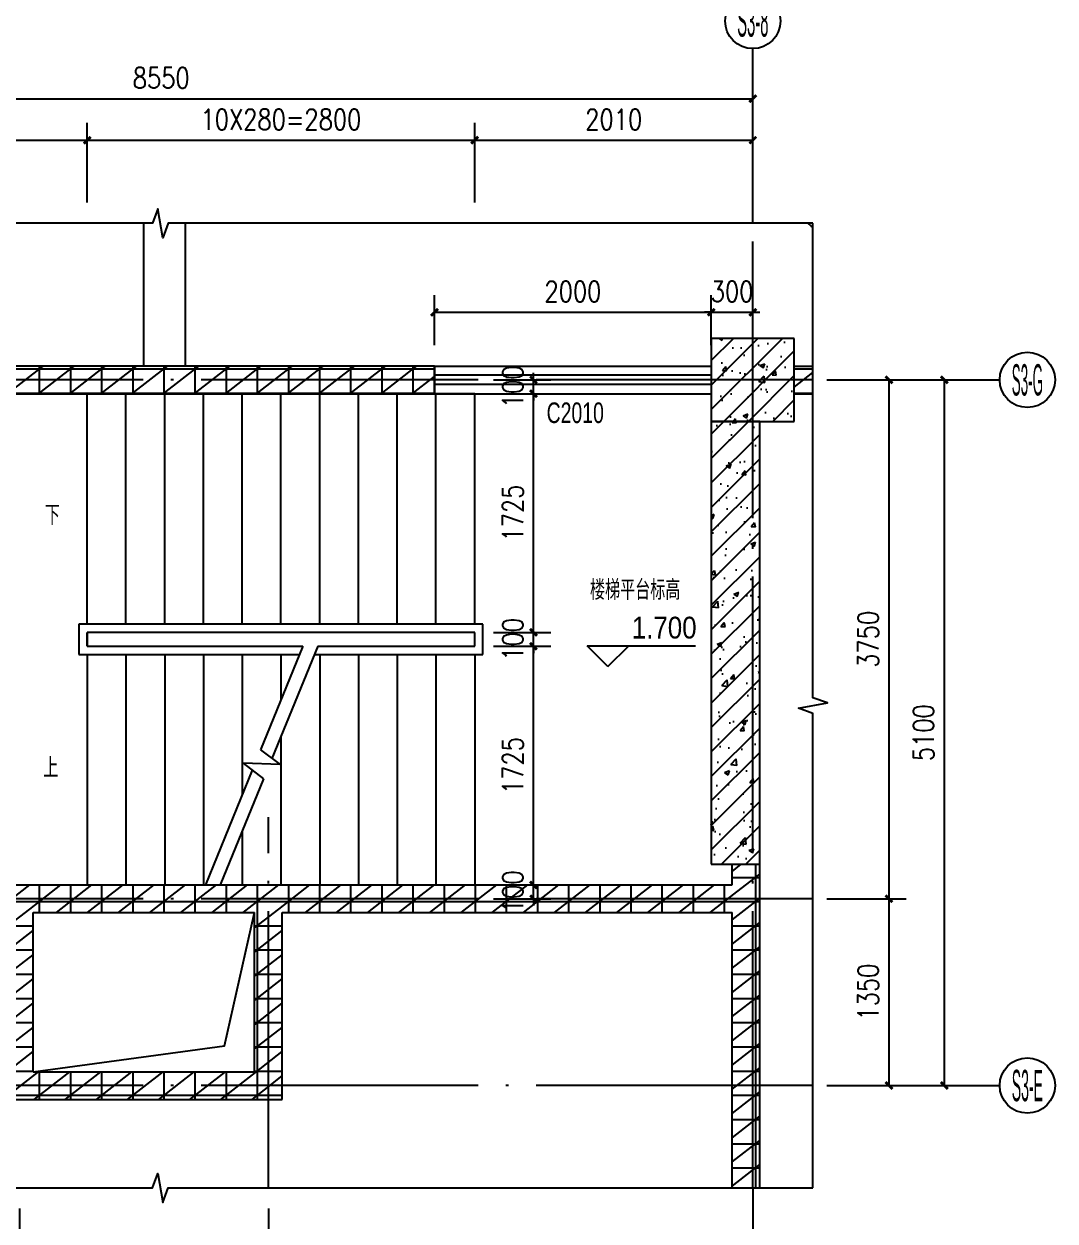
# Model space of a CAD drawing. Extents: x 718358 to 1668613, y -348838 to -159582.
# Drawn here: x 952287 to 959738, y -314509 to -305857 of the extents above; entities that cross this region are included whole.
import ezdxf
from ezdxf.enums import TextEntityAlignment as Align

# ---------------------------------------------------------------- set-up
doc = ezdxf.new("R2010")
doc.units = 0
doc.header["$LTSCALE"] = 1000
doc.linetypes.add('DASH', pattern=[0.35, 0.25, -0.1])
doc.linetypes.add('DOTE', pattern=[2.4200000000000004, 2, -0.2, 0.02, -0.2])
for name, color, linetype in [('建-可见线', 7, 'Continuous'), ('建-墙体', 2, 'Continuous'), ('建-尺寸', 73, 'Continuous'), ('建-影线', 8, 'Continuous'), ('建-房间名', 7, 'Continuous'), ('建-柱子', 6, 'Continuous'), ('建-标高', 3, 'Continuous'), ('建-楼梯', 4, 'Continuous'), ('建-符号', 3, 'Continuous'), ('建-符号说明', 7, 'Continuous'), ('建-轴标', 3, 'Continuous'), ('建-轴网', 14, 'DOTE'), ('建-门窗', 4, 'Continuous'), ('建-门窗-编号', 7, 'Continuous')]:
    doc.layers.add(name, color=color, linetype=linetype)
doc.styles.add('_TCH_AXIS', font='gt宽度调整.shx', dxfattribs={"bigfont": 'gt国标汉字.shx'})
doc.styles.add('_TCH_DIM', font='gt单线西文.shx', dxfattribs={"width": 0.8, "bigfont": 'gt单线中文.shx'})
doc.styles.add('_TCH_SPACE', font='gt单线西文.shx', dxfattribs={"width": 0.8, "height": 5, "bigfont": 'gt单线中文.shx'})
doc.styles.add('_TCH_WINDOW', font='gt单线西文.shx', dxfattribs={"height": 3.5, "bigfont": 'gt单线中文.shx'})
doc.styles.add('DIM_FONT', font='SIMPLEX.shx', dxfattribs={"width": 0.8, "bigfont": 'GBCBIG.shx'})
doc.dimstyles.new('DIMN50', dxfattribs={"dimscale": 0.5, "dimtxt": 300, "dimasz": 100, "dimexe": 250, "dimexo": 300, "dimgap": 150, "dimtad": 1, "dimdec": 0, "dimzin": 0, "dimdsep": 46, "dimtxsty": 'DIM_FONT', "dimblk": 'ARCHTICK', "dimcen": 0.09, "dimdle": 1, "dimclrt": 7, "dimazin": 2, "dimtfac": 1, "dimtdec": 0, "dimtix": 1, "dimtmove": 2, "dimatfit": 3, "dimldrblk": 'ARCHTICK', "dimfxl": 1, "dimtolj": 1, "dimtzin": 0, "dimarcsym": 0})
pattern_1 = [(45, (0, 0), (-88.38834764831843, 88.38834764831844), []), (49.99999999999999, (0, 0), (358.6300913003767, -31.37606749129755), [37.5, -412.5]), (355, (0, 0), (-69.3756668065, 376.0960668500059), [30, -330]), (100.4514, (29.88584, -2.61467), (289.2546908570108, 344.7197710304768), [31.870095, -350.571056]), (46.18420000000001, (0, 100), (533.6205243128222, -82.75950716450905), [56.25, -618.75]), (96.6356, (44.4683725, 93.1033465), (467.3313527743517, 487.0589354502209), [47.805144, -525.8565]), (351.1842, (0, 100), (467.3309725668136, 487.0593004626623), [45, -495]), (21, (50, 75), (298.4535260592309, -201.3094453326694), [37.5, -412.5]), (326.0000000000001, (50, 75), (121.6576659607909, 362.5750225234265), [30, -330]), (71.4514, (74.8711165, 58.224197), (420.111314290745, 161.2652483549762), [31.870095, -350.571056]), (37.50000000000001, (0, 0), (6.079927658645334, 166.4469269156558), [0, -326, 0, -335, 0, -331.25]), (7.499999999999999, (0, 0), (131.5347687210743, 197.2058559411801), [0, -191, 0, -318.5, 0, -126.25]), (327.5, (-111.5, 0), (266.9112180862045, -11.2774358671899), [0, -125, 0, -390, 0, -517.5]), (317.5, (-161.5, 0), (291.5930846711931, 50.05249116615882), [0, -162.5, 0, -259, 0, -367.5])]
pattern_2 = [(0, (0, 0), (0, 175), []), (37.875, (200, 0), (-84.80763867203999, 109.0383283764141), []), (90, (200, 0), (-225, 1.377727649040772e-14), [])]

# ---------------------------------------------------------------- blocks, each defined once
blk = doc.blocks.new('_ArchTick')
at = {"color": 0, "linetype": 'ByBlock', "const_width": 0.4}
blk.add_lwpolyline([(-0.5, -0.5), (0.5, 0.5)], dxfattribs=at)
blk = doc.blocks.new('*D3747')
at = {"layer": 'Defpoints', "color": 0, "transparency": 16777216}
for p in [(958038.4024145657, -308429.5199070704), (958938.4024145612, -308429.5199070704), (958038.4024145628, -313529.5199070706)]:
    blk.add_point(p, dxfattribs=at)
at = {"layer": '建-尺寸', "color": 0, "lineweight": -2, "transparency": 16777216}
for p, q in [((958188.4024145657, -308429.5199070704), (959063.4024145612, -308429.5199070704)), ((958938.4024145612, -313530.0199070706), (958938.4024145612, -308429.0199070704)), ((958188.4024145628, -313529.5199070706), (959063.4024145612, -313529.5199070706))]:
    blk.add_line(p, q, dxfattribs=at)
at = {"layer": '建-尺寸', "color": 0, "lineweight": -2, "transparency": 16777216, "xscale": 50, "yscale": 50, "zscale": 50}
for p, rotation in [((958938.4024145612, -308429.5199070704), 90), ((958938.4024145612, -313529.5199070706), 270)]:
    blk.add_blockref('_ArchTick', p, dxfattribs=dict(at, rotation=rotation))
at = {"layer": '建-尺寸', "color": 7, "transparency": 16777216, "insert": (958788.4024145614, -310979.5199070703), "char_height": 150, "attachment_point": 5, "rotation": 90, "style": 'DIM_FONT'}
blk.add_mtext('\\A1;5100', dxfattribs=at)
blk = doc.blocks.new('*D3748')
at = {"layer": 'Defpoints', "color": 0, "transparency": 16777216}
for p in [(957938.4024145657, -308429.5199070706), (958538.4024145617, -308429.5199070706), (957938.4024145636, -312179.5184839481)]:
    blk.add_point(p, dxfattribs=at)
at = {"layer": '建-尺寸', "color": 0, "lineweight": -2, "transparency": 16777216}
for p, q in [((958088.4024145657, -308429.5199070706), (958663.4024145617, -308429.5199070706)), ((958538.4024145617, -312180.0184839481), (958538.4024145617, -308429.0199070706)), ((958088.4024145636, -312179.5184839481), (958663.4024145617, -312179.5184839481))]:
    blk.add_line(p, q, dxfattribs=at)
at = {"layer": '建-尺寸', "color": 0, "lineweight": -2, "transparency": 16777216, "xscale": 50, "yscale": 50, "zscale": 50}
for p, rotation in [((958538.4024145617, -308429.5199070706), 90), ((958538.4024145617, -312179.5184839481), 270)]:
    blk.add_blockref('_ArchTick', p, dxfattribs=dict(at, rotation=rotation))
at = {"layer": '建-尺寸', "color": 7, "transparency": 16777216, "insert": (958388.4024145618, -310304.5191955091), "char_height": 150, "attachment_point": 5, "rotation": 90, "style": 'DIM_FONT'}
blk.add_mtext('\\A1;3750', dxfattribs=at)
blk = doc.blocks.new('*D3749')
at = {"layer": 'Defpoints', "color": 0, "transparency": 16777216}
for p in [(957938.4024145636, -312179.5184839481), (958538.4024145603, -312179.5184839481), (957938.4024145628, -313529.5199070707)]:
    blk.add_point(p, dxfattribs=at)
at = {"layer": '建-尺寸', "color": 0, "lineweight": -2, "transparency": 16777216}
for p, q in [((958088.4024145636, -312179.5184839481), (958663.4024145603, -312179.5184839481)), ((958538.4024145603, -313530.0199070707), (958538.4024145603, -312179.0184839481)), ((958088.4024145628, -313529.5199070707), (958663.4024145603, -313529.5199070707))]:
    blk.add_line(p, q, dxfattribs=at)
at = {"layer": '建-尺寸', "color": 0, "lineweight": -2, "transparency": 16777216, "xscale": 50, "yscale": 50, "zscale": 50}
for p, rotation in [((958538.4024145603, -312179.5184839481), 90), ((958538.4024145603, -313529.5199070707), 270)]:
    blk.add_blockref('_ArchTick', p, dxfattribs=dict(at, rotation=rotation))
at = {"layer": '建-尺寸', "color": 7, "transparency": 16777216, "insert": (958388.4024145604, -312854.5191955092), "char_height": 150, "attachment_point": 5, "rotation": 90, "style": 'DIM_FONT'}
blk.add_mtext('\\A1;1350', dxfattribs=at)
blk = doc.blocks.new('*D3750')
at = {"layer": 'Defpoints', "color": 0, "transparency": 16777216}
for p in [(957554.0480801589, -306397.1618529983), (949004.0480801584, -307297.1618529978), (957554.0480801589, -307297.1618530028)]:
    blk.add_point(p, dxfattribs=at)
at = {"layer": '建-尺寸', "color": 0, "lineweight": -2, "transparency": 16777216}
for p, q in [((949004.0480801584, -307147.1618529978), (949004.0480801584, -306272.1618529983)), ((957554.0480801589, -307147.1618530028), (957554.0480801589, -306272.1618529983)), ((949003.5480801584, -306397.1618529983), (957554.5480801589, -306397.1618529983))]:
    blk.add_line(p, q, dxfattribs=at)
at = {"layer": '建-尺寸', "color": 0, "lineweight": -2, "transparency": 16777216, "xscale": 50, "yscale": 50, "zscale": 50, "rotation": 180}
blk.add_blockref('_ArchTick', (949004.0480801584, -306397.1618529983), dxfattribs=at)
at = {"layer": '建-尺寸', "color": 0, "lineweight": -2, "transparency": 16777216, "xscale": 50, "yscale": 50, "zscale": 50}
blk.add_blockref('_ArchTick', (957554.0480801589, -306397.1618529983), dxfattribs=at)
at = {"layer": '建-尺寸', "color": 7, "transparency": 16777216, "insert": (953279.0480801587, -306247.1618529983), "char_height": 150, "attachment_point": 5, "style": 'DIM_FONT'}
blk.add_mtext('\\A1;8550', dxfattribs=at)
blk = doc.blocks.new('*D3752')
at = {"layer": 'Defpoints', "color": 0, "transparency": 16777216}
for p in [(952744.0843770987, -306697.1618529974), (950754.0480801591, -307297.1618529932), (952744.0843770987, -307297.1618529944)]:
    blk.add_point(p, dxfattribs=at)
at = {"layer": '建-尺寸', "color": 0, "lineweight": -2, "transparency": 16777216}
for p, q in [((950754.0480801591, -307147.1618529932), (950754.0480801591, -306572.1618529974)), ((952744.0843770987, -307147.1618529944), (952744.0843770987, -306572.1618529974)), ((950753.5480801591, -306697.1618529974), (952744.5843770987, -306697.1618529974))]:
    blk.add_line(p, q, dxfattribs=at)
at = {"layer": '建-尺寸', "color": 0, "lineweight": -2, "transparency": 16777216, "xscale": 50, "yscale": 50, "zscale": 50, "rotation": 180}
blk.add_blockref('_ArchTick', (950754.0480801591, -306697.1618529974), dxfattribs=at)
at = {"layer": '建-尺寸', "color": 0, "lineweight": -2, "transparency": 16777216, "xscale": 50, "yscale": 50, "zscale": 50}
blk.add_blockref('_ArchTick', (952744.0843770987, -306697.1618529974), dxfattribs=at)
at = {"layer": '建-尺寸', "color": 7, "transparency": 16777216, "insert": (951749.0662286289, -306547.1618529974), "char_height": 150, "attachment_point": 5, "style": 'DIM_FONT'}
blk.add_mtext('\\A1;1990', dxfattribs=at)
blk = doc.blocks.new('*D3753')
at = {"layer": 'Defpoints', "color": 0, "transparency": 16777216}
for p in [(955544.0507169397, -306697.1618529988), (952744.0843770987, -307297.1618529944), (955544.0507169397, -307297.161852996)]:
    blk.add_point(p, dxfattribs=at)
at = {"layer": '建-尺寸', "color": 0, "lineweight": -2, "transparency": 16777216}
for p, q in [((952744.0843770987, -307147.1618529944), (952744.0843770987, -306572.1618529988)), ((955544.0507169397, -307147.161852996), (955544.0507169397, -306572.1618529988)), ((952743.5843770987, -306697.1618529988), (955544.5507169397, -306697.1618529988))]:
    blk.add_line(p, q, dxfattribs=at)
at = {"layer": '建-尺寸', "color": 0, "lineweight": -2, "transparency": 16777216, "xscale": 50, "yscale": 50, "zscale": 50, "rotation": 180}
blk.add_blockref('_ArchTick', (952744.0843770987, -306697.1618529988), dxfattribs=at)
at = {"layer": '建-尺寸', "color": 0, "lineweight": -2, "transparency": 16777216, "xscale": 50, "yscale": 50, "zscale": 50}
blk.add_blockref('_ArchTick', (955544.0507169397, -306697.1618529988), dxfattribs=at)
at = {"layer": '建-尺寸', "color": 7, "transparency": 16777216, "insert": (954144.0675470192, -306547.1618529988), "char_height": 150, "attachment_point": 5, "style": 'DIM_FONT'}
blk.add_mtext('\\A1;10X280=2800', dxfattribs=at)
blk = doc.blocks.new('*D3754')
at = {"layer": 'Defpoints', "color": 0, "transparency": 16777216}
for p in [(957554.0480801592, -306697.1618530002), (955544.0507169397, -307297.161852996), (957554.0480801592, -307297.1618529971)]:
    blk.add_point(p, dxfattribs=at)
at = {"layer": '建-尺寸', "color": 0, "lineweight": -2, "transparency": 16777216}
for p, q in [((955544.0507169397, -307147.161852996), (955544.0507169397, -306572.1618530002)), ((957554.0480801592, -307147.1618529971), (957554.0480801592, -306572.1618530002)), ((955543.5507169397, -306697.1618530002), (957554.5480801592, -306697.1618530002))]:
    blk.add_line(p, q, dxfattribs=at)
at = {"layer": '建-尺寸', "color": 0, "lineweight": -2, "transparency": 16777216, "xscale": 50, "yscale": 50, "zscale": 50, "rotation": 180}
blk.add_blockref('_ArchTick', (955544.0507169397, -306697.1618530002), dxfattribs=at)
at = {"layer": '建-尺寸', "color": 0, "lineweight": -2, "transparency": 16777216, "xscale": 50, "yscale": 50, "zscale": 50}
blk.add_blockref('_ArchTick', (957554.0480801592, -306697.1618530002), dxfattribs=at)
at = {"layer": '建-尺寸', "color": 7, "transparency": 16777216, "insert": (956549.0493985495, -306547.1618530002), "char_height": 150, "attachment_point": 5, "style": 'DIM_FONT'}
blk.add_mtext('\\A1;2010', dxfattribs=at)
blk = doc.blocks.new('*D3756')
at = {"layer": 'Defpoints', "color": 0, "transparency": 16777216}
for p in [(950754.0480801498, -314269.5135206616), (957554.0480801592, -314269.5135206577), (957554.0480801592, -315219.5135206647)]:
    blk.add_point(p, dxfattribs=at)
at = {"layer": '建-尺寸', "color": 0, "lineweight": -2, "transparency": 16777216}
for p, q in [((950754.0480801498, -314419.5135206616), (950754.0480801498, -315344.5135206647)), ((957554.0480801592, -314419.5135206577), (957554.0480801592, -315344.5135206647)), ((950753.5480801498, -315219.5135206647), (957554.5480801592, -315219.5135206647))]:
    blk.add_line(p, q, dxfattribs=at)
at = {"layer": '建-尺寸', "color": 0, "lineweight": -2, "transparency": 16777216, "xscale": 50, "yscale": 50, "zscale": 50, "rotation": 180}
blk.add_blockref('_ArchTick', (950754.0480801498, -315219.5135206647), dxfattribs=at)
at = {"layer": '建-尺寸', "color": 0, "lineweight": -2, "transparency": 16777216, "xscale": 50, "yscale": 50, "zscale": 50}
blk.add_blockref('_ArchTick', (957554.0480801592, -315219.5135206647), dxfattribs=at)
at = {"layer": '建-尺寸', "color": 7, "transparency": 16777216, "insert": (954154.0480801545, -315069.5135206647), "char_height": 150, "attachment_point": 5, "style": 'DIM_FONT'}
blk.add_mtext('\\A1;6800', dxfattribs=at)
blk = doc.blocks.new('*D3759')
at = {"layer": 'Defpoints', "color": 0, "transparency": 16777216}
for p in [(952254.042727474, -314269.5135206608), (954054.0423112961, -314269.5135206596), (954054.0423112961, -314819.5135206652)]:
    blk.add_point(p, dxfattribs=at)
at = {"layer": '建-尺寸', "color": 0, "lineweight": -2, "transparency": 16777216}
for p, q in [((952254.042727474, -314419.5135206608), (952254.042727474, -314944.5135206652)), ((954054.0423112961, -314419.5135206596), (954054.0423112961, -314944.5135206652)), ((952253.542727474, -314819.5135206652), (954054.5423112961, -314819.5135206652))]:
    blk.add_line(p, q, dxfattribs=at)
at = {"layer": '建-尺寸', "color": 0, "lineweight": -2, "transparency": 16777216, "xscale": 50, "yscale": 50, "zscale": 50, "rotation": 180}
blk.add_blockref('_ArchTick', (952254.042727474, -314819.5135206652), dxfattribs=at)
at = {"layer": '建-尺寸', "color": 0, "lineweight": -2, "transparency": 16777216, "xscale": 50, "yscale": 50, "zscale": 50}
blk.add_blockref('_ArchTick', (954054.0423112961, -314819.5135206652), dxfattribs=at)
at = {"layer": '建-尺寸', "color": 7, "transparency": 16777216, "insert": (953154.042519385, -314669.5135206652), "char_height": 150, "attachment_point": 5, "style": 'DIM_FONT'}
blk.add_mtext('\\A1;1800', dxfattribs=at)
blk = doc.blocks.new('*D3760')
at = {"layer": 'Defpoints', "color": 0, "transparency": 16777216}
for p in [(954054.0423112961, -314269.5135206596), (957554.0480801592, -314269.5135206576), (957554.0480801592, -314819.5135206636)]:
    blk.add_point(p, dxfattribs=at)
at = {"layer": '建-尺寸', "color": 0, "lineweight": -2, "transparency": 16777216}
for p, q in [((954054.0423112961, -314419.5135206596), (954054.0423112961, -314944.5135206636)), ((957554.0480801592, -314419.5135206576), (957554.0480801592, -314944.5135206636)), ((954053.5423112961, -314819.5135206636), (957554.5480801592, -314819.5135206636))]:
    blk.add_line(p, q, dxfattribs=at)
at = {"layer": '建-尺寸', "color": 0, "lineweight": -2, "transparency": 16777216, "xscale": 50, "yscale": 50, "zscale": 50, "rotation": 180}
blk.add_blockref('_ArchTick', (954054.0423112961, -314819.5135206636), dxfattribs=at)
at = {"layer": '建-尺寸', "color": 0, "lineweight": -2, "transparency": 16777216, "xscale": 50, "yscale": 50, "zscale": 50}
blk.add_blockref('_ArchTick', (957554.0480801592, -314819.5135206636), dxfattribs=at)
at = {"layer": '建-尺寸', "color": 7, "transparency": 16777216, "insert": (955804.0451957276, -314669.5135206636), "char_height": 150, "attachment_point": 5, "style": 'DIM_FONT'}
blk.add_mtext('\\A1;3500', dxfattribs=at)
blk = doc.blocks.new('*D3761')
at = {"layer": 'Defpoints', "color": 0, "transparency": 16777216}
for p in [(955530.1121873895, -308429.5129920631), (955969.3365506567, -308429.5129920631), (955530.1121873894, -308529.5113169379)]:
    blk.add_point(p, dxfattribs=at)
at = {"layer": '建-尺寸', "color": 0, "lineweight": -2, "transparency": 16777216}
for p, q in [((955680.1121873895, -308429.5129920631), (956094.3365506567, -308429.5129920631)), ((955969.3365506567, -308429.5129920631), (955969.3365506567, -308379.5129920631)), ((955969.3365506567, -308529.5113169379), (955969.3365506567, -308429.5129920631)), ((955680.1121873894, -308529.5113169379), (956094.3365506567, -308529.5113169379)), ((955969.3365506567, -308529.5113169379), (955969.3365506567, -308579.5113169379))]:
    blk.add_line(p, q, dxfattribs=at)
at = {"layer": '建-尺寸', "color": 0, "lineweight": -2, "transparency": 16777216, "xscale": 50, "yscale": 50, "zscale": 50}
for p, rotation in [((955969.3365506567, -308429.5129920631), 270), ((955969.3365506567, -308529.5113169379), 90)]:
    blk.add_blockref('_ArchTick', p, dxfattribs=dict(at, rotation=rotation))
at = {"layer": '建-尺寸', "color": 7, "transparency": 16777216, "insert": (955819.3365506568, -308479.5121545003), "char_height": 150, "attachment_point": 5, "rotation": 90, "style": 'DIM_FONT'}
blk.add_mtext('\\A1;100', dxfattribs=at)
blk = doc.blocks.new('*D3762')
at = {"layer": 'Defpoints', "color": 0, "transparency": 16777216}
for p in [(955530.1121873894, -308529.5113169376), (955969.3365506551, -308529.5113169376), (955530.1121873865, -310254.5094815168)]:
    blk.add_point(p, dxfattribs=at)
at = {"layer": '建-尺寸', "color": 0, "lineweight": -2, "transparency": 16777216}
for p, q in [((955680.1121873894, -308529.5113169376), (956094.3365506551, -308529.5113169376)), ((955969.3365506551, -310255.0094815168), (955969.3365506551, -308529.0113169376)), ((955680.1121873865, -310254.5094815168), (956094.3365506551, -310254.5094815168))]:
    blk.add_line(p, q, dxfattribs=at)
at = {"layer": '建-尺寸', "color": 0, "lineweight": -2, "transparency": 16777216, "xscale": 50, "yscale": 50, "zscale": 50}
for p, rotation in [((955969.3365506551, -308529.5113169376), 90), ((955969.3365506551, -310254.5094815168), 270)]:
    blk.add_blockref('_ArchTick', p, dxfattribs=dict(at, rotation=rotation))
at = {"layer": '建-尺寸', "color": 7, "transparency": 16777216, "insert": (955819.3365506552, -309392.010399227), "char_height": 150, "attachment_point": 5, "rotation": 90, "style": 'DIM_FONT'}
blk.add_mtext('\\A1;1725', dxfattribs=at)
blk = doc.blocks.new('*D3763')
at = {"layer": 'Defpoints', "color": 0, "transparency": 16777216}
for p in [(955530.1121873865, -310254.5094815165), (955969.3365506536, -310254.5094815165), (955530.1121873863, -310354.5094814994)]:
    blk.add_point(p, dxfattribs=at)
at = {"layer": '建-尺寸', "color": 0, "lineweight": -2, "transparency": 16777216}
for p, q in [((955680.1121873865, -310254.5094815165), (956094.3365506536, -310254.5094815165)), ((955969.3365506536, -310254.5094815165), (955969.3365506536, -310204.5094815165)), ((955969.3365506536, -310354.5094814994), (955969.3365506536, -310254.5094815165)), ((955680.1121873863, -310354.5094814994), (956094.3365506536, -310354.5094814994)), ((955969.3365506536, -310354.5094814994), (955969.3365506536, -310404.5094814994))]:
    blk.add_line(p, q, dxfattribs=at)
at = {"layer": '建-尺寸', "color": 0, "lineweight": -2, "transparency": 16777216, "xscale": 50, "yscale": 50, "zscale": 50}
for p, rotation in [((955969.3365506536, -310254.5094815165), 270), ((955969.3365506536, -310354.5094814994), 90)]:
    blk.add_blockref('_ArchTick', p, dxfattribs=dict(at, rotation=rotation))
at = {"layer": '建-尺寸', "color": 7, "transparency": 16777216, "insert": (955819.3365506537, -310304.5094815078), "char_height": 150, "attachment_point": 5, "rotation": 90, "style": 'DIM_FONT'}
blk.add_mtext('\\A1;100', dxfattribs=at)
blk = doc.blocks.new('*D3764')
at = {"layer": 'Defpoints', "color": 0, "transparency": 16777216}
for p in [(955530.1121873863, -310354.5094814997), (955969.336550652, -310354.5094814997), (955530.1121873833, -312079.512297756)]:
    blk.add_point(p, dxfattribs=at)
at = {"layer": '建-尺寸', "color": 0, "lineweight": -2, "transparency": 16777216}
for p, q in [((955680.1121873863, -310354.5094814997), (956094.336550652, -310354.5094814997)), ((955969.336550652, -312080.012297756), (955969.336550652, -310354.0094814997)), ((955680.1121873833, -312079.512297756), (956094.336550652, -312079.512297756))]:
    blk.add_line(p, q, dxfattribs=at)
at = {"layer": '建-尺寸', "color": 0, "lineweight": -2, "transparency": 16777216, "xscale": 50, "yscale": 50, "zscale": 50}
for p, rotation in [((955969.336550652, -310354.5094814997), 90), ((955969.336550652, -312079.512297756), 270)]:
    blk.add_blockref('_ArchTick', p, dxfattribs=dict(at, rotation=rotation))
at = {"layer": '建-尺寸', "color": 7, "transparency": 16777216, "insert": (955819.3365506522, -311217.0108896277), "char_height": 150, "attachment_point": 5, "rotation": 90, "style": 'DIM_FONT'}
blk.add_mtext('\\A1;1725', dxfattribs=at)
blk = doc.blocks.new('*D3765')
at = {"layer": 'Defpoints', "color": 0, "transparency": 16777216}
for p in [(955530.1121873833, -312079.5122977562), (955969.3365506504, -312079.5122977562), (955530.1121873832, -312179.5199070682)]:
    blk.add_point(p, dxfattribs=at)
at = {"layer": '建-尺寸', "color": 0, "lineweight": -2, "transparency": 16777216}
for p, q in [((955680.1121873833, -312079.5122977562), (956094.3365506504, -312079.5122977562)), ((955969.3365506504, -312079.5122977562), (955969.3365506504, -312029.5122977562)), ((955969.3365506504, -312179.5199070682), (955969.3365506504, -312079.5122977562)), ((955680.1121873832, -312179.5199070682), (956094.3365506504, -312179.5199070682)), ((955969.3365506504, -312179.5199070682), (955969.3365506504, -312229.5199070682))]:
    blk.add_line(p, q, dxfattribs=at)
at = {"layer": '建-尺寸', "color": 0, "lineweight": -2, "transparency": 16777216, "xscale": 50, "yscale": 50, "zscale": 50}
for p, rotation in [((955969.3365506504, -312079.5122977562), 270), ((955969.3365506504, -312179.5199070682), 90)]:
    blk.add_blockref('_ArchTick', p, dxfattribs=dict(at, rotation=rotation))
at = {"layer": '建-尺寸', "color": 7, "transparency": 16777216, "insert": (955819.3365506505, -312129.5161024121), "char_height": 150, "attachment_point": 5, "rotation": 90, "style": 'DIM_FONT'}
blk.add_mtext('\\A1;100', dxfattribs=at)
blk = doc.blocks.new('*D3813')
at = {"layer": 'Defpoints', "color": 0, "transparency": 16777216}
for p in [(957254.0463266858, -307941.245661905), (955254.0463266858, -308329.5191103542), (957254.0463266858, -308329.5193737049)]:
    blk.add_point(p, dxfattribs=at)
at = {"layer": '建-尺寸', "color": 0, "lineweight": -2, "transparency": 16777216}
for p, q in [((955254.0463266858, -308179.5191103542), (955254.0463266858, -307816.245661905)), ((957254.0463266858, -308179.5193737049), (957254.0463266858, -307816.245661905)), ((955253.5463266858, -307941.245661905), (957254.5463266858, -307941.245661905))]:
    blk.add_line(p, q, dxfattribs=at)
at = {"layer": '建-尺寸', "color": 0, "lineweight": -2, "transparency": 16777216, "xscale": 50, "yscale": 50, "zscale": 50, "rotation": 180}
blk.add_blockref('_ArchTick', (955254.0463266858, -307941.245661905), dxfattribs=at)
at = {"layer": '建-尺寸', "color": 0, "lineweight": -2, "transparency": 16777216, "xscale": 50, "yscale": 50, "zscale": 50}
blk.add_blockref('_ArchTick', (957254.0463266858, -307941.245661905), dxfattribs=at)
at = {"layer": '建-尺寸', "color": 7, "transparency": 16777216, "insert": (956254.0463266858, -307791.245661905), "char_height": 150, "attachment_point": 5, "style": 'DIM_FONT'}
blk.add_mtext('\\A1;2000', dxfattribs=at)
blk = doc.blocks.new('*D3814')
at = {"layer": 'Defpoints', "color": 0, "transparency": 16777216}
for p in [(957554.0480538232, -307941.2458133318), (957254.0463266858, -308329.5193737049), (957554.0480538232, -308329.5194132077)]:
    blk.add_point(p, dxfattribs=at)
at = {"layer": '建-尺寸', "color": 0, "lineweight": -2, "transparency": 16777216}
for p, q in [((957254.0463266858, -308179.5193737049), (957254.0463266858, -307816.2458133318)), ((957554.0480538232, -308179.5194132077), (957554.0480538232, -307816.2458133318)), ((957254.0463266858, -307941.2458133318), (957204.0463266858, -307941.2458133318)), ((957254.0463266858, -307941.2458133318), (957554.0480538232, -307941.2458133318)), ((957554.0480538232, -307941.2458133318), (957604.0480538232, -307941.2458133318))]:
    blk.add_line(p, q, dxfattribs=at)
at = {"layer": '建-尺寸', "color": 0, "lineweight": -2, "transparency": 16777216, "xscale": 50, "yscale": 50, "zscale": 50}
blk.add_blockref('_ArchTick', (957254.0463266858, -307941.2458133318), dxfattribs=at)
at = {"layer": '建-尺寸', "color": 0, "lineweight": -2, "transparency": 16777216, "xscale": 50, "yscale": 50, "zscale": 50, "rotation": 180}
blk.add_blockref('_ArchTick', (957554.0480538232, -307941.2458133318), dxfattribs=at)
at = {"layer": '建-尺寸', "color": 7, "transparency": 16777216, "insert": (957404.0471902546, -307791.2458133318), "char_height": 150, "attachment_point": 5, "style": 'DIM_FONT'}
blk.add_mtext('\\A1;300', dxfattribs=at)

msp = doc.modelspace()

# ---------------------------------------------------------------- hatches: boundary and pattern name
at = {"layer": '建-影线'}
h = msp.add_hatch(dxfattribs=at)
h.set_pattern_fill('钢筋混凝土', color=256, scale=50, style=0)
h.set_pattern_definition(pattern_1)
h.paths.add_polyline_path([(957254.0463003507, -308729.519685089), (957854.0463003507, -308729.519685089), (957854.0463003507, -308129.519685089), (957254.0463003507, -308129.519685089)])
h = msp.add_hatch(dxfattribs=at)
h.set_pattern_fill('空心砖', color=256, scale=50, style=0)
h.set_pattern_definition(pattern_2)
h.paths.add_polyline_path([(950854.0480280403, -308529.5185309829), (955254.0463003509, -308529.5191103541), (955254.0463266859, -308329.5191103542), (950854.0520902389, -308329.5185309835), (950754.0500591396, -308429.5185178157)])
h = msp.add_hatch(dxfattribs=at)
h.set_pattern_fill('空心砖', color=256, scale=50, style=0)
h.set_pattern_definition(pattern_2)
h.paths.add_polyline_path([(957988.4024145599, -308329.5205566454), (957854.0463003507, -308329.5205566454), (957854.0463003507, -308529.5205566454), (957988.4024145599, -308529.5205566454)])
h = msp.add_hatch(dxfattribs=at)
h.set_pattern_fill('钢筋混凝土', color=256, scale=50, style=0)
h.set_pattern_definition(pattern_1)
h.paths.add_polyline_path([(957254.048537469, -311929.5185178898), (957604.048537469, -311929.5185178898), (957604.048537469, -308729.5185178898), (957254.048537469, -308729.5185178898)])
h = msp.add_hatch(dxfattribs=at)
h.set_pattern_fill('空心砖', color=256, scale=50, style=0)
h.set_pattern_definition(pattern_2)
h.paths.add_polyline_path([(957604.0470374695, -311929.5185178898), (957404.0470374693, -311929.5185178898), (957404.0471780952, -312079.5193934562), (957470.7139385119, -312179.5193687894), (957604.0472718454, -312179.5193194559)])
h = msp.add_hatch(dxfattribs=at)
h.set_pattern_fill('空心砖', color=256, scale=50, style=0)
h.set_pattern_definition(pattern_2)
h.paths.add_polyline_path([(950787.3802262492, -312179.5185102499), (950854.0468618165, -312279.5185309828), (952154.045534892, -312279.5187021605), (952287.3789901785, -312212.8520530506), (952354.0459007514, -312079.5187284956), (950854.0469240152, -312079.5185309828)])
h = msp.add_hatch(dxfattribs=at)
h.set_pattern_fill('空心砖', color=256, scale=50, style=0)
h.set_pattern_definition(pattern_2)
h.paths.add_polyline_path([(952287.3789901785, -312212.8520530506), (952354.0455348921, -312279.5187284956), (953954.0451187238, -312279.5189391761), (954087.3785740103, -312212.8522900661), (954154.0454845831, -312079.5189655112), (952354.0459007514, -312079.5187284956)])
h = msp.add_hatch(dxfattribs=at)
h.set_pattern_fill('空心砖', color=256, scale=50, style=0)
h.set_pattern_definition(pattern_2)
h.paths.add_polyline_path([(954087.3785740103, -312212.8522900661), (954154.0451187239, -312279.5189655111), (957404.0473655954, -312279.5193934563), (957470.7139385119, -312179.5193687894), (957404.0471780952, -312079.5193934562), (954154.0454845831, -312079.5189655112)])
h = msp.add_hatch(dxfattribs=at)
h.set_pattern_fill('空心砖', color=256, scale=50, style=0)
h.set_pattern_definition(pattern_2)
h.paths.add_polyline_path([(952287.377200327, -313496.1854204081), (952354.0439125107, -313429.5187507244), (952354.0455348921, -312279.5187284956), (952287.3789901785, -312212.8520530506), (952154.045534892, -312279.5187021605), (952154.0439125106, -313429.5187597756)])
h = msp.add_hatch(dxfattribs=at)
h.set_pattern_fill('空心砖', color=256, scale=50, style=0)
h.set_pattern_definition(pattern_2)
h.paths.add_polyline_path([(953954.0434963426, -313429.5186783146), (954154.0432141895, -313629.5186692633), (954154.0451187239, -312279.5189655111), (954087.3785740103, -312212.8522900661), (953954.0451187238, -312279.5189391761)])
h = msp.add_hatch(dxfattribs=at)
h.set_pattern_fill('空心砖', color=256, scale=50, style=0)
h.set_pattern_definition(pattern_2)
h.paths.add_polyline_path([(957604.0492312158, -314269.5134269126), (957604.0472718454, -312179.5193194559), (957470.7139385119, -312179.5193687894), (957404.0473655954, -312279.5193934563), (957404.0492312158, -314269.5136144127)])
h = msp.add_hatch(dxfattribs=at)
h.set_pattern_fill('空心砖', color=256, scale=50, style=0)
h.set_pattern_definition(pattern_2)
h.paths.add_polyline_path([(950787.3798064085, -313529.5187978758), (950854.0464419759, -313629.5188186085), (952354.0437759598, -313629.5187507244), (952287.377200327, -313496.1854204081), (952154.0439125106, -313429.5187597756), (950854.0465041745, -313429.5188186085)])
h = msp.add_hatch(dxfattribs=at)
h.set_pattern_fill('空心砖', color=256, scale=50, style=0)
h.set_pattern_definition(pattern_2)
h.paths.add_polyline_path([(952287.377200327, -313496.1854204081), (952354.0437759598, -313629.5187507244), (954154.0432141895, -313629.5186692633), (953954.0434963426, -313429.5186783146), (952354.0439125107, -313429.5187507244)])

# ---------------------------------------------------------------- linework, layer by layer
at = {"layer": '建-可见线', "linetype": 'DASH'}
msp.add_lwpolyline([(957951.796298549, -307297.1618529978, -0.02500913645919909), (957988.4024145599, -307331.2014367096)], format="xyb", dxfattribs=at)
at = {"layer": '建-墙体'}
for p, q in [((955254.0463266859, -308329.5191103542), (950854.0520902389, -308329.5185309835)), ((955254.0463003509, -308529.5191103541), (955254.0463266859, -308329.5191103542)), ((957854.0463003507, -308329.5205566454), (957988.4024145599, -308329.5205566454)), ((950854.0480280403, -308529.5185309829), (955254.0463003509, -308529.5191103541)), ((957854.0463003507, -308529.5205566454), (957988.4024145599, -308529.5205566454)), ((957404.0471780952, -312079.5193934562), (957404.0470374693, -311929.5185178898)), ((957604.0472718454, -312179.5193194559), (957604.0470374695, -311929.5185178898)), ((950854.0469240152, -312079.5185309828), (952354.0459007514, -312079.5187284956)), ((952354.0459007514, -312079.5187284956), (954154.0454845831, -312079.5189655112)), ((954154.0454845831, -312079.5189655112), (957404.0471780952, -312079.5193934562)), ((957604.0492312158, -314269.5134269126), (957604.0472718454, -312179.5193194559)), ((952354.0439125107, -313429.5187507244), (952354.0455348921, -312279.5187284956)), ((952354.0455348921, -312279.5187284956), (953954.0451187238, -312279.5189391761)), ((953954.0434963426, -313429.5186783146), (953954.0451187238, -312279.5189391761)), ((954154.0432141895, -313629.5186692633), (954154.0451187239, -312279.5189655111)), ((954154.0451187239, -312279.5189655111), (957404.0473655954, -312279.5193934563)), ((957404.0492312158, -314269.5136144127), (957404.0473655954, -312279.5193934563)), ((952354.0439125107, -313429.5187507244), (953954.0434963426, -313429.5186783146)), ((950854.0464419759, -313629.5188186085), (952354.0437759598, -313629.5187507244)), ((952354.0437759598, -313629.5187507244), (954154.0432141895, -313629.5186692633))]:
    msp.add_line(p, q, dxfattribs=at)
at = {"layer": '建-影线'}
msp.add_lwpolyline([(952354.0621910084, -313429.5187892662), (953736.5693145553, -313242.2222573925), (953954.0620557342, -312279.5186995119)], dxfattribs=at)
at = {"layer": '建-柱子'}
for p, q in [((957854.0463003507, -308129.519685089), (957254.0463003507, -308129.519685089)), ((957254.0463003507, -308129.519685089), (957254.0463003507, -308729.519685089)), ((957854.0463003507, -308729.519685089), (957854.0463003507, -308129.519685089)), ((957254.0463003507, -308729.519685089), (957854.0463003507, -308729.519685089)), ((957604.048537469, -308729.5185178898), (957254.048537469, -308729.5185178898)), ((957254.048537469, -308729.5185178898), (957254.048537469, -311929.5185178898)), ((957604.048537469, -311929.5185178898), (957604.048537469, -308729.5185178898)), ((957254.048537469, -311929.5185178898), (957604.048537469, -311929.5185178898))]:
    msp.add_line(p, q, dxfattribs=at)
at = {"layer": '建-标高'}
for p, q in [((956507.2631012802, -310501.2744161326), (956357.2631012802, -310351.2744161326)), ((956357.2631012802, -310351.2744161326), (957139.7631012802, -310351.2744161326)), ((956507.2631012802, -310501.2744161326), (956657.2631012802, -310351.2744161326))]:
    msp.add_line(p, q, dxfattribs=at)
at = {"layer": '建-楼梯'}
for p, q in [((955544.0482985512, -308529.5094815166), (952744.0482985512, -308529.5094815118)), ((952744.0482985484, -310194.5094815118), (952744.0482985512, -308529.5094815118)), ((953024.0482985484, -310194.5094815123), (953024.0482985512, -308529.5094815123)), ((953304.0482985484, -310194.5094815128), (953304.0482985512, -308529.5094815128)), ((953584.0482985484, -310194.5094815133), (953584.0482985512, -308529.5094815133)), ((953864.0482985484, -310194.5094815138), (953864.0482985512, -308529.5094815138)), ((954144.0482985484, -310194.5094815142), (954144.0482985512, -308529.5094815142)), ((954424.0482985484, -310194.5094815147), (954424.0482985512, -308529.5094815147)), ((954704.0482985484, -310194.5094815152), (954704.0482985512, -308529.5094815152)), ((954984.0482985484, -310194.5094815157), (954984.0482985512, -308529.5094815157)), ((955264.0482985484, -310194.5094815161), (955264.0482985512, -308529.5094815161)), ((955544.0482985484, -310194.5094815166), (955544.0482985512, -308529.5094815166)), ((952684.0482985483, -310194.5094815117), (952684.0482985481, -310414.5094815117)), ((955604.0482985483, -310194.5094815167), (952684.0482985483, -310194.5094815117)), ((955544.0482985483, -310254.5094815166), (952744.0482985483, -310254.5094815118)), ((952744.0482985483, -310254.5094815118), (952744.0482985481, -310354.5094815118)), ((955544.0482985483, -310254.5094815166), (952744.0482985483, -310254.5094815118)), ((952744.0482985481, -310354.5094815118), (952744.0482985483, -310254.5094815118)), ((955544.0482985481, -310354.5094815166), (955544.0482985483, -310254.5094815166)), ((955604.0482985481, -310414.5094815167), (955604.0482985483, -310194.5094815167)), ((952684.0482985481, -310414.5094815117), (954277.7823876046, -310414.5094815145)), ((952744.0482985481, -310354.5094815118), (954302.2865506256, -310354.5094815145)), ((952744.0482985481, -310354.5094815118), (954302.2865506256, -310354.5094815145)), ((952744.048298548, -310414.5094815118), (952744.0482985452, -312079.5094815118)), ((953024.048298548, -310414.5094815123), (953024.0482985452, -312079.5094815123)), ((953304.048298548, -310414.5094815128), (953304.0482985452, -312079.5094815128)), ((953584.048298548, -310414.5094815133), (953584.0482985452, -312079.5094815133)), ((953864.048298548, -310414.5094815138), (953864.0482985462, -311427.563684682)), ((954302.2865506256, -310354.5094815145), (953996.7915791437, -311102.533328451)), ((954410.3047333203, -310354.5094815147), (954079.2377747353, -311165.1479635592)), ((954144.048298548, -310414.5094815142), (954144.0482985474, -310741.9658952088)), ((954385.8005702993, -310414.5094815146), (955604.0482985481, -310414.5094815167)), ((954410.3047333203, -310354.5094815147), (955544.0482985481, -310354.5094815166)), ((954410.3047333203, -310354.5094815147), (955544.0482985481, -310354.5094815166)), ((954424.048298548, -310414.5094815147), (954424.0482985452, -312079.5094815147)), ((954704.048298548, -310414.5094815152), (954704.0482985452, -312079.5094815152)), ((954984.048298548, -310414.5094815157), (954984.0482985452, -312079.5094815157)), ((955264.048298548, -310414.5094815161), (955264.0482985452, -312079.5094815161)), ((955544.048298548, -310414.5094815166), (955544.0482985452, -312079.5094815166)), ((954144.0482985469, -311006.455278346), (954144.0482985452, -312079.5094815142)), ((953996.7915791437, -311102.533328451), (954138.8888761923, -311210.4506233694)), ((954138.8888761923, -311210.4506233694), (953870.117318496, -311200.053875282)), ((953870.117318496, -311200.053875282), (954018.8502442534, -311313.0106685949)), ((953936.4040486618, -311250.3960334867), (953597.791863773, -312079.5094815133)), ((954018.8502442534, -311313.0106685949), (953705.8100464677, -312079.5094815135)), ((953864.0482985459, -311692.0530678192), (953864.0482985452, -312079.5094815138)), ((952744.0482985452, -312079.5094815118), (953597.791863773, -312079.5094815133)), ((953705.8100464677, -312079.5094815135), (955544.0482985452, -312079.5094815166))]:
    msp.add_line(p, q, dxfattribs=at)
at = {"layer": '建-符号'}
for points in [[(957988.4024145599, -307297.1618529978), (953328.5761467022, -307297.1618529978), (953290.3592721042, -307402.1618529978), (953253.3306061554, -307192.1618529978), (953216.0761467022, -307297.1618529978), (948556.2498788445, -307297.1618529978)], [(957988.4024145599, -314269.5135206627), (957988.4024145599, -310839.5876868303), (957883.4024145599, -310801.3708122323), (958093.4024145599, -310764.3421462835), (957988.4024145599, -310727.0876868303), (957988.4024145599, -307297.1618529978)], [(948556.2498788445, -314269.5135206627), (953216.0761467022, -314269.5135206627), (953254.2930213001, -314164.5135206627), (953291.3216872489, -314374.5135206627), (953328.5761467022, -314269.5135206627), (957988.4024145599, -314269.5135206627)]]:
    msp.add_lwpolyline(points, dxfattribs=at)
for points in [[(952604.0482985498, -309392.0094815116, 0, 0, 0), (956144.0482985497, -309392.0094815176, 0, 0, 0), (956144.0482985467, -311217.0094815176, 0, 0, 0), (954294.0482985466, -311217.0094815142, 40.00000000000001, 0, 0), (954144.0482985466, -311217.0094815142, 0, 0, 0)], [(952604.0482985466, -311217.0094815116, 0, 0, 0), (953714.0482985466, -311217.0094815135, 40.00000000000001, 0, 0), (953864.0482985466, -311217.0094815138, 0, 0, 0)]]:
    msp.add_lwpolyline(points, format="xyseb", dxfattribs=at)
at = {"layer": '建-轴标'}
for p, q in [((957554.0480801591, -307297.1618529978), (957554.0480801603, -306035.2025404114)), ((958288.4024145599, -308429.5199070707), (959338.4024145599, -308429.5199070712)), ((958288.4024145599, -313529.5199070707), (959338.4024145599, -313529.5199070712)), ((957554.0480801521, -314269.5135206627), (957554.0480801496, -315619.5135206628))]:
    msp.add_line(p, q, dxfattribs=at)
for centre in [(957554.0480801607, -305835.2025404114), (959538.4024145599, -308429.5199070714), (959538.4024145599, -313529.5199070714)]:
    msp.add_circle(centre, 200, dxfattribs=at)
at = {"layer": '建-轴网'}
for p, q in [((957554.0480801519, -314269.5135206627), (957554.0480801591, -307297.1618529978)), ((957988.4024145599, -308429.5199070706), (948556.2498788445, -308429.5199070605)), ((954054.0423113061, -314269.5135206627), (954054.0460918441, -311589.7375914603)), ((957988.4024145559, -312179.5199070706), (948556.2498788445, -312179.5199070605)), ((957988.4024145599, -313529.5199070706), (948556.2498788445, -313529.5199070605))]:
    msp.add_line(p, q, dxfattribs=at)
at = {"layer": '建-门窗'}
for p, q in [((955254.0463266859, -308329.5191103542), (955254.0463003509, -308529.5191103542)), ((955254.0463266859, -308329.5191103542), (957254.0463266859, -308329.5193737049)), ((957254.0463266859, -308329.5193737049), (957254.0463003509, -308529.5193737049)), ((957254.0463179076, -308396.1860403715), (955254.0463179076, -308396.1857770209)), ((955254.0463003509, -308529.5191103542), (957254.0463003509, -308529.5193737049)), ((957254.0463091292, -308462.8527070382), (955254.0463091292, -308462.8524436875))]:
    msp.add_line(p, q, dxfattribs=at)
for points in [[(953154.045563784, -308329.5188338358), (953154.045563784, -307297.1618529978)], [(953454.045563784, -308329.518833836), (953454.045563784, -307297.1618529978)]]:
    msp.add_lwpolyline(points, dxfattribs=at)

# ---------------------------------------------------------------- texts
at = {"layer": '建-房间名', "style": '_TCH_SPACE', "width": 0.8}
msp.add_text('楼梯平台标高', height=143.3070866141732, dxfattribs=at).set_placement((956377.2352881938, -310019.374097642))
at = {"layer": '建-符号说明', "style": '_TCH_DIM'}
for s, height, width, p in [('下', 143.3070866141732, 0.8, (952438.0049914633, -309479.5094815115)), ('1.700', 157.5, 0.888888888888889, (956679.429767947, -310298.7744161326)), ('上', 143.3070866141732, 0.8, (952426.9813694127, -311304.5094815115))]:
    msp.add_text(s, height=height, dxfattribs=dict(at, width=width)).set_placement(p)
at = {"layer": '建-轴标', "style": '_TCH_AXIS'}
for s, width, p, p2 in [('S3-8', 0.2624999999999093, (957440.9109951709, -305948.3396254013), (957667.1851651506, -305948.3396254013)), ('S3-G', 0.2592592592591696, (959425.26532957, -308542.6569920612), (959651.5394995497, -308542.6569920612)), ('S3-E', 0.2658227848100347, (959425.26532957, -313642.6569920612), (959651.5394995497, -313642.6569920612))]:
    msp.add_text(s, height=226.2741699796952, dxfattribs=dict(at, width=width)).set_placement(p, p2, align=Align.FIT)
at = {"layer": '建-门窗-编号', "style": '_TCH_WINDOW', "width": 0.7058823529411765}
msp.add_text('C2010', height=148.75, rotation=359.9999924555591, dxfattribs=at).set_placement((956064.0462724521, -308741.3942170111))

# ---------------------------------------------------------------- dimensions: what is measured, and where the dimension line sits
at = {"layer": '建-尺寸'}
for p1, p2, distance, picture, middle in [((949004.0480801584, -307297.1618529978), (957554.0480801589, -307297.1618530028), 900.000000004482, '*D3750', (953279.0480801587, -306247.1618529983)), ((950754.0480801591, -307297.1618529932), (952744.0843770987, -307297.1618529944), 599.9999999970314, '*D3752', (951749.0662286289, -306547.1618529974)), ((955544.0507169397, -307297.161852996), (957554.0480801592, -307297.1618529971), 599.9999999969149, '*D3754', (956549.0493985495, -306547.1618530002)), ((955254.0463266858, -308329.5191103542), (957254.0463266858, -308329.5193737049), 388.2737117999316, '*D3813', (956254.0463266858, -307791.245661905)), ((957254.0463266858, -308329.5193737049), (957554.0480538232, -308329.5194132077), 388.2735998759129, '*D3814', (957404.0471902546, -307791.2458133318)), ((955530.1121873894, -308529.5113169379), (955530.1121873895, -308429.5129920631), -439.22436326718895, '*D3761', (955819.3365506568, -308479.5121545003)), ((957938.4024145636, -312179.5184839481), (957938.4024145657, -308429.5199070706), -599.9999999960419, '*D3748', (958388.4024145618, -310304.5191955091)), ((958038.4024145628, -313529.5199070706), (958038.4024145657, -308429.5199070704), -899.999999995576, '*D3747', (958788.4024145614, -310979.5199070703)), ((955530.1121873865, -310254.5094815168), (955530.1121873894, -308529.5113169376), -439.2243632656755, '*D3762', (955819.3365506552, -309392.010399227)), ((955530.1121873863, -310354.5094814994), (955530.1121873865, -310254.5094815165), -439.2243632670725, '*D3763', (955819.3365506537, -310304.5094815078)), ((955530.1121873833, -312079.512297756), (955530.1121873863, -310354.5094814997), -439.2243632657919, '*D3764', (955819.3365506522, -311217.0108896277)), ((955530.1121873832, -312179.5199070682), (955530.1121873833, -312079.5122977562), -439.22436326707253, '*D3765', (955819.3365506505, -312129.5161024121)), ((957938.4024145628, -313529.5199070707), (957938.4024145636, -312179.5184839481), -599.9999999967404, '*D3749', (958388.4024145604, -312854.5191955092)), ((950754.0480801498, -314269.5135206616), (957554.0480801592, -314269.5135206577), -950.0000000069849, '*D3756', (954154.0480801545, -315069.5135206647)), ((952254.042727474, -314269.5135206608), (954054.0423112961, -314269.5135206596), -550.0000000055879, '*D3759', (953154.042519385, -314669.5135206652)), ((954054.0423112961, -314269.5135206596), (957554.0480801592, -314269.5135206576), -550.0000000059954, '*D3760', (955804.0451957276, -314669.5135206636))]:
    dim = msp.add_aligned_dim(p1=p1, p2=p2, distance=distance, dimstyle='DIMN50', dxfattribs=at)
    dim.commit()
    dim.dimension.update_dxf_attribs({"geometry": picture, "text_midpoint": middle})
dim = msp.add_aligned_dim(p1=(952744.0843770987, -307297.1618529944), p2=(955544.0507169397, -307297.161852996), distance=599.999999997206, text='10X280=2800', dimstyle='DIMN50', dxfattribs=at)
dim.commit()
dim.dimension.update_dxf_attribs({"geometry": '*D3753', "text_midpoint": (954144.0675470192, -306547.1618529988)})

doc.saveas('drawing.dxf')
